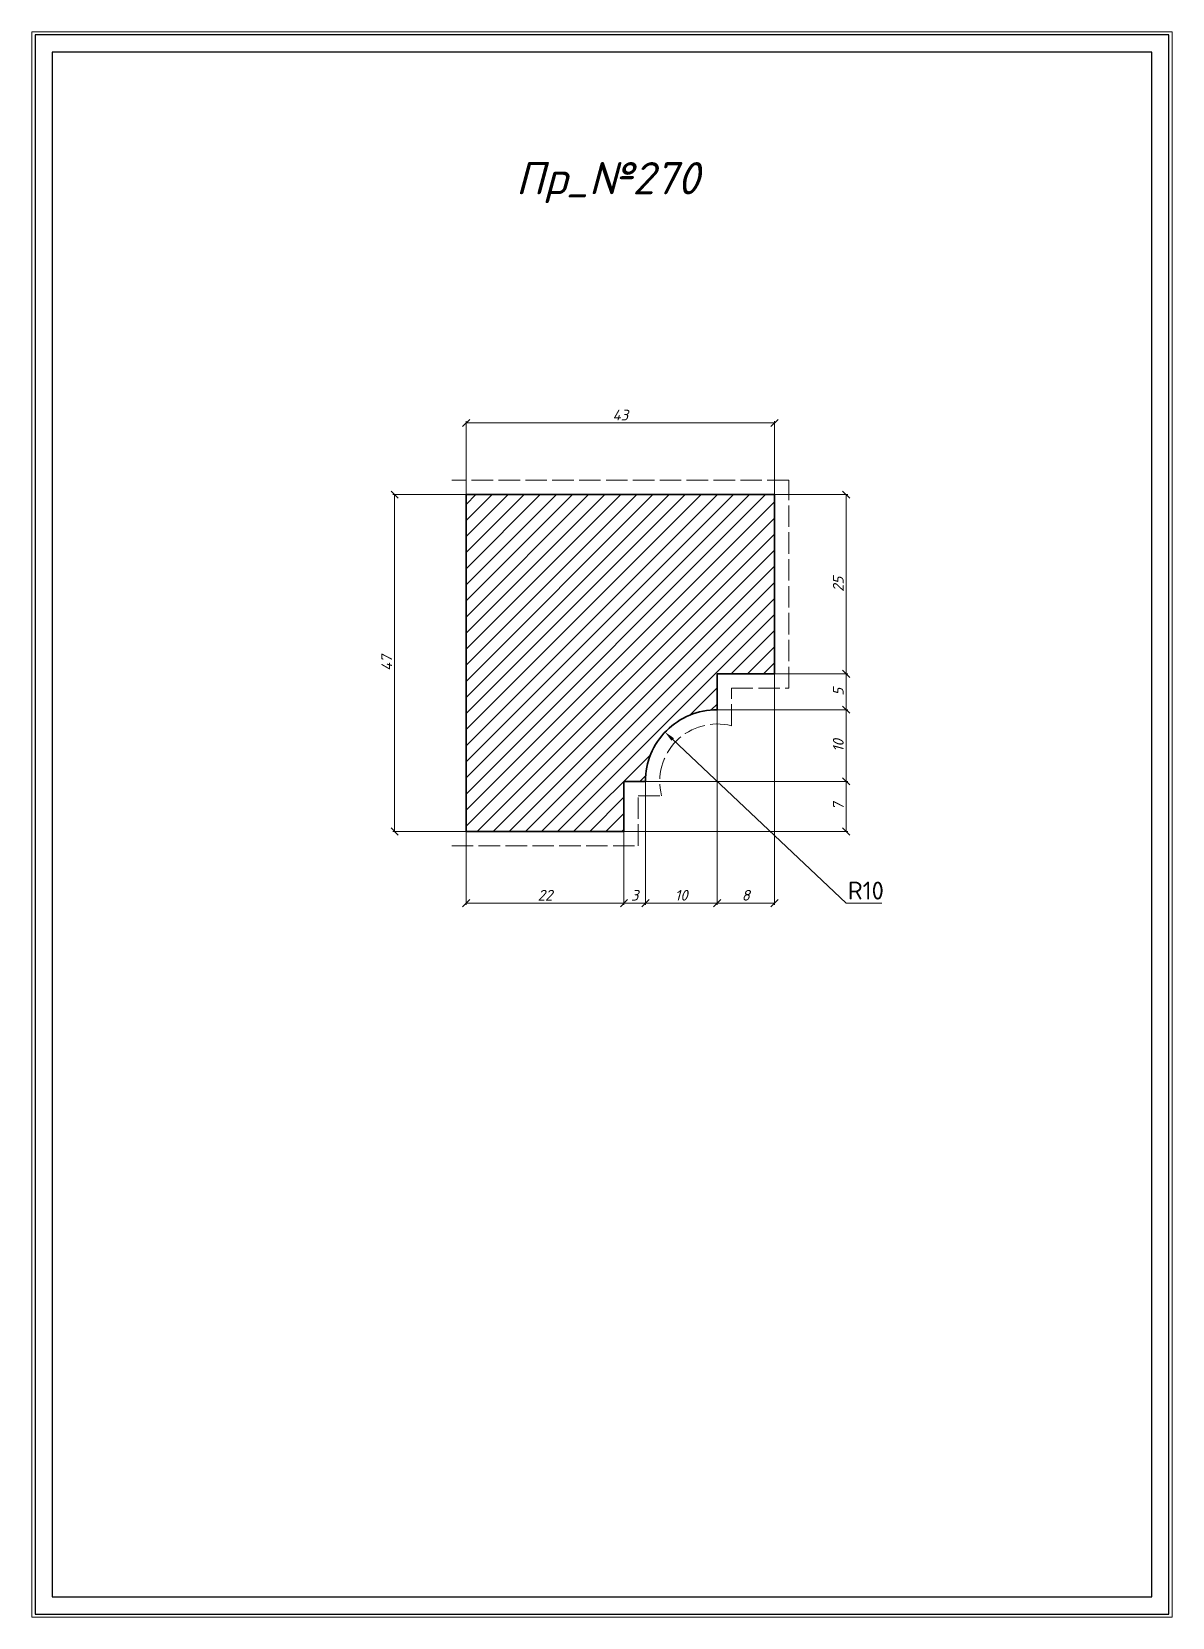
# Model space of a CAD drawing. Header units: millimetres. Extents: x 867 to 1026, y -2591 to -2370.
import ezdxf

# ---------------------------------------------------------------- set-up
doc = ezdxf.new("R2010")
doc.units = ezdxf.units.MM
doc.linetypes.add('ACAD_ISO02W100', pattern=[15, 12, -3])
doc.layers.get('0').update_dxf_attribs({"lineweight": 13})
for name, color, linetype, lineweight in [('Пр_№270', 1, 'Continuous', 35), ('служебный слой ЛИНИИ ПУНКТИРНЫЕ', 7, 'ACAD_ISO02W100', 13), ('служебный слой НАДПИСИ', 7, 'Continuous', 13), ('служебный слой РАЗМЕРЫ', 7, 'Continuous', 9), ('служебный слой ШТАМП', 7, 'Continuous', 30), ('служебный слой ШТРИХОВКА', 7, 'Continuous', 5)]:
    doc.layers.add(name, color=color, linetype=linetype, lineweight=lineweight)
doc.styles.add('ЕСКД', font='isocpeur.ttf', dxfattribs={"oblique": 15})
doc.styles.add('ЕСКД профили размеры', font='isocpeur.ttf')
doc.dimstyles.new('ЕСКД', dxfattribs={"dimtxt": 3.5, "dimasz": 2.5, "dimexe": 0.25, "dimexo": 0, "dimgap": 0.35, "dimtad": 1, "dimdec": 1, "dimzin": 9, "dimtxsty": 'ЕСКД', "dimblk": 'OBLIQUE', "dimcen": 0, "dimclrd": 256, "dimclre": 256, "dimclrt": 256, "dimadec": 1, "dimazin": 0, "dimtfac": 1, "dimtdec": 1, "dimtmove": 0, "dimatfit": 3, "dimldrblk": 'DOTSMALL', "dimfxl": 1, "dimlwd": -1, "dimlwe": -1, "dimarcsym": 0})
doc.dimstyles.new('ЕСКД профили$4', dxfattribs={"dimtxt": 1.5, "dimasz": 1, "dimexe": 0.3, "dimexo": 0, "dimgap": 0.35, "dimtad": 1, "dimtoh": 1, "dimdec": 1, "dimzin": 9, "dimtxsty": 'ЕСКД профили размеры', "dimblk": 'OBLIQUE', "dimcen": 0, "dimse1": 1, "dimclrd": 256, "dimclre": 256, "dimclrt": 256, "dimadec": 1, "dimazin": 0, "dimtfac": 1, "dimtdec": 1, "dimtofl": 0, "dimtmove": 0, "dimatfit": 3, "dimldrblk": 'DOTSMALL', "dimfxl": 1, "dimlwd": -1, "dimlwe": -1, "dimarcsym": 2})

# ---------------------------------------------------------------- blocks, each defined once
blk = doc.blocks.new('*D13')
at = {"layer": 'Defpoints', "color": 0, "transparency": 16777216}
for p in [(962.51, -2474.24), (969.78, -2481.1)]:
    blk.add_point(p, dxfattribs=at)
at = {"layer": 'служебный слой РАЗМЕРЫ', "transparency": 16777216}
for p, q in [((980.51, -2491.23), (956.33, -2468.4)), ((985.51, -2491.23), (980.51, -2491.23))]:
    blk.add_line(p, q, dxfattribs=at)
blk.add_solid([(956.5, -2468.22), (956.15, -2468.58), (955.24, -2467.37)], dxfattribs=at)
at = {"layer": 'служебный слой РАЗМЕРЫ', "transparency": 16777216, "insert": (983.26, -2489.48), "char_height": 2.5, "attachment_point": 5, "style": 'ЕСКД профили размеры'}
blk.add_mtext('R10', dxfattribs=at)
blk = doc.blocks.new('_DotSmall')
at = {"color": 0, "linetype": 'ByBlock', "lineweight": -3, "const_width": 0.5}
blk.add_lwpolyline([(-0.0625, 0, 1), (0.0625, 0, 1)], format="xyb", close=True, dxfattribs=at)
blk = doc.blocks.new('_OBLIQUE')
at = {"color": 0, "linetype": 'ByBlock'}
blk.add_line((-0.5, -0.5), (0.5, 0.5), dxfattribs=at)
blk = doc.blocks.new('*D11')
at = {"layer": 'Defpoints', "color": 0, "transparency": 16777216}
for p in [(927.51, -2434.24), (917.52, -2481.23), (927.51, -2481.23)]:
    blk.add_point(p, dxfattribs=at)
at = {"layer": 'служебный слой РАЗМЕРЫ', "transparency": 16777216}
for p, q in [((927.51, -2434.24), (917.27, -2434.24)), ((917.52, -2434.24), (917.52, -2481.23)), ((927.51, -2481.23), (917.27, -2481.23))]:
    blk.add_line(p, q, dxfattribs=at)
for p, rotation in [((917.52, -2434.24), 90), ((917.52, -2481.23), 270)]:
    blk.add_blockref('_OBLIQUE', p, dxfattribs=dict(at, rotation=rotation))
at = {"layer": 'служебный слой РАЗМЕРЫ', "transparency": 16777216, "insert": (916.42, -2457.74), "char_height": 1.5, "attachment_point": 5, "rotation": 90, "style": 'ЕСКД'}
blk.add_mtext('47', dxfattribs=at)
blk = doc.blocks.new('*D9')
at = {"layer": 'Defpoints', "color": 0, "transparency": 16777216}
for p in [(962.51, -2464.24), (952.51, -2474.24), (952.51, -2491.23)]:
    blk.add_point(p, dxfattribs=at)
at = {"layer": 'служебный слой РАЗМЕРЫ', "transparency": 16777216}
for p, q in [((962.51, -2464.24), (962.51, -2491.48)), ((952.51, -2474.24), (952.51, -2491.48)), ((962.51, -2491.23), (952.51, -2491.23))]:
    blk.add_line(p, q, dxfattribs=at)
at = {"layer": 'служебный слой РАЗМЕРЫ', "transparency": 16777216, "rotation": 180}
blk.add_blockref('_OBLIQUE', (952.51, -2491.23), dxfattribs=at)
at = {"layer": 'служебный слой РАЗМЕРЫ', "transparency": 16777216}
blk.add_blockref('_OBLIQUE', (962.51, -2491.23), dxfattribs=at)
at = {"layer": 'служебный слой РАЗМЕРЫ', "transparency": 16777216, "insert": (957.51, -2490.13), "char_height": 1.5, "attachment_point": 5, "style": 'ЕСКД'}
blk.add_mtext('10', dxfattribs=at)
blk = doc.blocks.new('*D7')
at = {"layer": 'Defpoints', "color": 0, "transparency": 16777216}
for p in [(927.51, -2481.23), (949.51, -2481.23), (927.51, -2491.23)]:
    blk.add_point(p, dxfattribs=at)
at = {"layer": 'служебный слой РАЗМЕРЫ', "transparency": 16777216}
for p, q in [((927.51, -2481.23), (927.51, -2491.48)), ((949.51, -2481.23), (949.51, -2491.48)), ((949.51, -2491.23), (927.51, -2491.23))]:
    blk.add_line(p, q, dxfattribs=at)
at = {"layer": 'служебный слой РАЗМЕРЫ', "transparency": 16777216, "rotation": 180}
blk.add_blockref('_OBLIQUE', (927.51, -2491.23), dxfattribs=at)
at = {"layer": 'служебный слой РАЗМЕРЫ', "transparency": 16777216}
blk.add_blockref('_OBLIQUE', (949.51, -2491.23), dxfattribs=at)
at = {"layer": 'служебный слой РАЗМЕРЫ', "transparency": 16777216, "insert": (938.51, -2490.13), "char_height": 1.5, "attachment_point": 5, "style": 'ЕСКД'}
blk.add_mtext('22', dxfattribs=at)
blk = doc.blocks.new('*D6')
at = {"layer": 'Defpoints', "color": 0, "transparency": 16777216}
for p in [(952.51, -2474.24), (949.51, -2481.23), (980.51, -2481.23)]:
    blk.add_point(p, dxfattribs=at)
at = {"layer": 'служебный слой РАЗМЕРЫ', "transparency": 16777216}
for p, q in [((952.51, -2474.24), (980.76, -2474.24)), ((980.51, -2474.24), (980.51, -2481.23)), ((949.51, -2481.23), (980.76, -2481.23))]:
    blk.add_line(p, q, dxfattribs=at)
for p, rotation in [((980.51, -2474.24), 90), ((980.51, -2481.23), 270)]:
    blk.add_blockref('_OBLIQUE', p, dxfattribs=dict(at, rotation=rotation))
at = {"layer": 'служебный слой РАЗМЕРЫ', "transparency": 16777216, "insert": (979.41, -2477.74), "char_height": 1.5, "attachment_point": 5, "rotation": 90, "style": 'ЕСКД'}
blk.add_mtext('7', dxfattribs=at)
blk = doc.blocks.new('*D5')
at = {"layer": 'Defpoints', "color": 0, "transparency": 16777216}
for p in [(962.51, -2464.24), (952.51, -2474.24), (980.51, -2474.24)]:
    blk.add_point(p, dxfattribs=at)
at = {"layer": 'служебный слой РАЗМЕРЫ', "transparency": 16777216}
for p, q in [((962.51, -2464.24), (980.76, -2464.24)), ((980.51, -2464.24), (980.51, -2474.24)), ((952.51, -2474.24), (980.76, -2474.24))]:
    blk.add_line(p, q, dxfattribs=at)
for p, rotation in [((980.51, -2464.24), 90), ((980.51, -2474.24), 270)]:
    blk.add_blockref('_OBLIQUE', p, dxfattribs=dict(at, rotation=rotation))
at = {"layer": 'служебный слой РАЗМЕРЫ', "transparency": 16777216, "insert": (979.41, -2469.24), "char_height": 1.5, "attachment_point": 5, "rotation": 90, "style": 'ЕСКД'}
blk.add_mtext('10', dxfattribs=at)
blk = doc.blocks.new('*D3')
at = {"layer": 'Defpoints', "color": 0, "transparency": 16777216}
for p in [(970.51, -2434.24), (970.51, -2459.24), (980.51, -2459.24)]:
    blk.add_point(p, dxfattribs=at)
at = {"layer": 'служебный слой РАЗМЕРЫ', "transparency": 16777216}
for p, q in [((970.51, -2434.24), (980.76, -2434.24)), ((980.51, -2434.24), (980.51, -2459.24)), ((970.51, -2459.24), (980.76, -2459.24))]:
    blk.add_line(p, q, dxfattribs=at)
for p, rotation in [((980.51, -2434.24), 90), ((980.51, -2459.24), 270)]:
    blk.add_blockref('_OBLIQUE', p, dxfattribs=dict(at, rotation=rotation))
at = {"layer": 'служебный слой РАЗМЕРЫ', "transparency": 16777216, "insert": (979.41, -2446.74), "char_height": 1.5, "attachment_point": 5, "rotation": 90, "style": 'ЕСКД'}
blk.add_mtext('25', dxfattribs=at)

msp = doc.modelspace()

# ---------------------------------------------------------------- hatches: boundary and pattern name
at = {"layer": 'служебный слой ШТРИХОВКА'}
h = msp.add_hatch(dxfattribs=at)
h.set_pattern_fill('ANSI31', color=256, scale=0.5, style=0)
h.paths.add_polyline_path([(927.51, -2481.23), (949.51, -2481.23), (949.51, -2474.24), (952.51, -2474.24, -0.414214), (962.51, -2464.24), (962.51, -2459.24), (970.51, -2459.24), (970.51, -2434.24), (927.51, -2434.24)])

# ---------------------------------------------------------------- linework, layer by layer
at = {"layer": 'Пр_№270'}
msp.add_lwpolyline([(949.51, -2481.23), (949.51, -2474.24), (952.51, -2474.24, -0.414214), (962.51, -2464.24), (962.51, -2459.24), (970.51, -2459.24), (970.51, -2434.24), (927.51, -2434.24), (927.51, -2481.23)], format="xyb", close=True, dxfattribs=at)
at = {"layer": 'служебный слой ЛИНИИ ПУНКТИРНЫЕ', "ltscale": 0.25}
msp.add_lwpolyline([(925.49, -2483.23), (951.51, -2483.23), (951.51, -2476.24), (954.76, -2476.24, -0.571287), (964.51, -2466.49), (964.51, -2461.24), (972.51, -2461.24), (972.51, -2432.24), (925.52, -2432.24)], format="xyb", dxfattribs=at)
at = {"layer": 'служебный слой ШТАМП', "color": 6, "lineweight": 5, "ltscale": 100}
msp.add_lwpolyline([(1026.01, -2369.65), (866.89, -2369.65), (866.89, -2590.87), (1026.01, -2590.87)], close=True, dxfattribs=at)
at = {"layer": 'служебный слой ШТАМП', "ltscale": 100}
for points in [[(1025.55, -2370.11), (867.35, -2370.11), (867.35, -2590.41), (1025.55, -2590.41)], [(1023.15, -2372.51), (869.75, -2372.51), (869.75, -2588.01), (1023.15, -2588.01)]]:
    msp.add_lwpolyline(points, close=True, dxfattribs=at)

# ---------------------------------------------------------------- texts
at = {"layer": 'служебный слой НАДПИСИ', "style": 'ЕСКД', "oblique": 15}
msp.add_text('Пр_№270', height=4.5, dxfattribs=at).set_placement((934.42, -2392.34))

# ---------------------------------------------------------------- dimensions: what is measured, and where the dimension line sits
at = {"layer": 'служебный слой РАЗМЕРЫ'}
for base, p1, p2 in [((970.51, -2424.24), (927.51, -2434.24), (970.51, -2434.24)), ((970.51, -2491.23), (962.51, -2464.24), (970.51, -2459.24)), ((952.51, -2491.23), (949.51, -2481.23), (952.51, -2474.24))]:
    msp.add_linear_dim(base=base, p1=p1, p2=p2, dimstyle='ЕСКД', override={"dimtxt": 1.5, "dimasz": 1}, dxfattribs=at).render()
for base, p1, p2, picture, middle in [((917.52, -2481.23), (927.51, -2434.24), (927.51, -2481.23), '*D11', (916.42, -2457.74)), ((980.51, -2459.24), (970.51, -2434.24), (970.51, -2459.24), '*D3', (979.41, -2446.74)), ((980.51, -2474.24), (962.51, -2464.24), (952.51, -2474.24), '*D5', (979.41, -2469.24)), ((980.51, -2481.23), (952.51, -2474.24), (949.51, -2481.23), '*D6', (979.41, -2477.74))]:
    dim = msp.add_linear_dim(base=base, p1=p1, p2=p2, angle=90, dimstyle='ЕСКД', override={"dimtxt": 1.5, "dimasz": 1}, dxfattribs=at)
    dim.commit()
    dim.dimension.update_dxf_attribs({"geometry": picture, "text_midpoint": middle})
msp.add_linear_dim(base=(980.51, -2459.24), p1=(962.51, -2464.24), p2=(970.51, -2459.24), angle=90, dimstyle='ЕСКД', override={"dimtxt": 1.5, "dimasz": 1}, dxfattribs=at).render()
for base, p1, p2, picture, middle in [((952.51, -2491.23), (962.51, -2464.24), (952.51, -2474.24), '*D9', (957.51, -2490.13)), ((927.51, -2491.23), (949.51, -2481.23), (927.51, -2481.23), '*D7', (938.51, -2490.13))]:
    dim = msp.add_linear_dim(base=base, p1=p1, p2=p2, dimstyle='ЕСКД', override={"dimtxt": 1.5, "dimasz": 1}, dxfattribs=at)
    dim.commit()
    dim.dimension.update_dxf_attribs({"geometry": picture, "text_midpoint": middle})
dim = msp.add_radius_dim(center=(962.51, -2474.24), mpoint=(969.78, -2481.1), dimstyle='ЕСКД профили$4', override={"dimtxt": 2.5, "dimasz": 1.5, "dimgap": 0.5, "dimsah": 1}, dxfattribs=at)
dim.commit()
dim.dimension.update_dxf_attribs({"geometry": '*D13', "text_midpoint": (983.26, -2491.23), "dimtype": 132})

doc.saveas('drawing.dxf')
